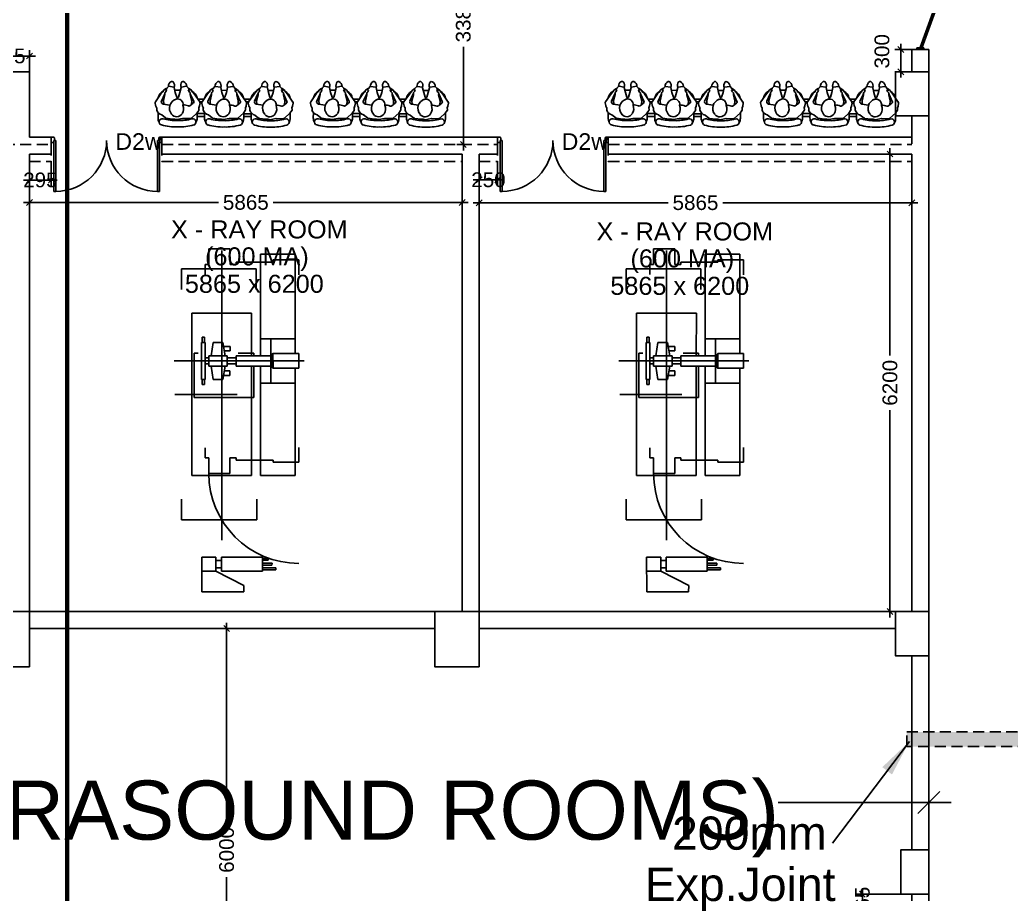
# Model space of a CAD drawing. Extents: x 6345096 to 6738923, y -6490958 to -6305885.
# Drawn here: x 6560640 to 6574075, y -6417014 to -6405167 of the extents above; entities that cross this region are included whole.
import ezdxf
from ezdxf.enums import TextEntityAlignment as Align

# ---------------------------------------------------------------- set-up
doc = ezdxf.new("R2010")
doc.units = 0
doc.header["$LTSCALE"] = 600
doc.header["$MEASUREMENT"] = 0
doc.header["$PDMODE"] = 35
doc.linetypes.add('DASHED', pattern=[0.75, 0.5, -0.25])
doc.linetypes.add('HIDDEN', pattern=[0.375, 0.25, -0.125])
doc.layers.get('0').update_dxf_attribs({"linetype": 'CONTINUOUS'})
doc.layers.get('Defpoints').update_dxf_attribs({"linetype": 'CONTINUOUS'})
for name, color, linetype in [('DIM-TEXT', 8, 'CONTINUOUS'), ('DOOR', 32, 'CONTINUOUS'), ('Exp.Joint', 104, 'CONTINUOUS'), ('furniture', 33, 'CONTINUOUS'), ('HS', 251, 'CONTINUOUS'), ('joinery', 7, 'CONTINUOUS'), ('LA-column', 3, 'CONTINUOUS'), ('REVISIONS', 6, 'CONTINUOUS'), ('Room Dim', 1, 'CONTINUOUS'), ('Sections', 10, 'CONTINUOUS'), ('TEXT', 6, 'CONTINUOUS'), ('Walls', 7, 'CONTINUOUS'), ('WIN', 151, 'CONTINUOUS'), ('Working Dim', 5, 'CONTINUOUS')]:
    doc.layers.add(name, color=color, linetype=linetype)
doc.styles.add('ari', font='arial.ttf')
doc.styles.add('ARIAL', font='arial.ttf')
doc.styles.add('ROMANS', font='romans.shx')
doc.styles.add('RT', font='romant.shx')
doc.dimstyles.new('int. dim', dxfattribs={"dimtxt": 200, "dimasz": 80, "dimexe": 80, "dimexo": 0, "dimgap": 70, "dimtad": 0, "dimdec": 0, "dimzin": 12, "dimdsep": 46, "dimtxsty": 'ari', "dimblk": 'OBLIQUE', "dimcen": 2, "dimdle": 80, "dimclrd": 256, "dimclre": 256, "dimclrt": 6, "dimadec": 0, "dimazin": 0, "dimtfac": 1, "dimtdec": 0, "dimtix": 1, "dimtmove": 2, "dimatfit": 3, "dimfxl": 1, "dimtolj": 1, "dimtzin": 0, "dimlwd": -1, "dimlwe": -1, "dimarcsym": 0})
doc.dimstyles.new('LA-Footing-dim', dxfattribs={"dimtxt": 300, "dimasz": 5, "dimexe": 25, "dimexo": 25, "dimgap": 5, "dimtad": 1, "dimdec": 0, "dimzin": 0, "dimdsep": 46, "dimtxsty": 'ROMANS', "dimblk": 'DOT', "dimcen": 0.09, "dimdle": 50, "dimclrd": 5, "dimclre": 5, "dimclrt": 6, "dimadec": 0, "dimazin": 0, "dimtfac": 1, "dimtdec": 0, "dimtix": 1, "dimtofl": 0, "dimtmove": 0, "dimatfit": 3, "dimfxl": 1, "dimtolj": 1, "dimtzin": 0, "dimarcsym": 0})
doc.dimstyles.new('TEXT', dxfattribs={"dimscale": 0, "dimtxt": 600, "dimasz": 300, "dimexe": 300, "dimexo": 30, "dimgap": 50, "dimtad": 0, "dimdec": 0, "dimzin": 0, "dimdsep": 46, "dimtxsty": 'RT', "dimblk": 'OBLIQUE', "dimcen": 0.09, "dimdle": 300, "dimclrd": 256, "dimclre": 256, "dimclrt": 170, "dimadec": 0, "dimazin": 0, "dimtfac": 1, "dimtdec": 0, "dimtofl": 0, "dimtmove": 2, "dimatfit": 3, "dimfxl": 1, "dimfrac": 2, "dimtolj": 1, "dimtzin": 0, "dimlwd": -1, "dimlwe": -1, "dimarcsym": 0})

# ---------------------------------------------------------------- blocks, each defined once
blk = doc.blocks.new('_Oblique')
at = {"color": 0, "linetype": 'ByBlock', "lineweight": -2}
blk.add_line((-0.5, -0.5), (0.5, 0.5), dxfattribs=at)
blk = doc.blocks.new('*D258')
at = {"layer": 'Defpoints', "color": 0, "linetype": 'Continuous', "transparency": 16777216}
for p in [(6572959, -6417748), (6531899, -6418434, -2), (6572959, -6418964, 0)]:
    blk.add_point(p, dxfattribs=at)
at = {"layer": 'DIM-TEXT', "transparency": 16777216}
for p, q in [((6531899, -6418434), (6531899, -6417448)), ((6572959, -6418964), (6572959, -6417448)), ((6531599, -6417748), (6548138, -6417748)), ((6573259, -6417748), (6556721, -6417748))]:
    blk.add_line(p, q, dxfattribs=at)
at = {"layer": 'DIM-TEXT', "linetype": 'Continuous', "transparency": 16777216, "xscale": 300, "yscale": 300, "zscale": 300, "rotation": 180}
blk.add_blockref('_Oblique', (6531899, -6417748), dxfattribs=at)
at = {"layer": 'DIM-TEXT', "linetype": 'Continuous', "transparency": 16777216, "xscale": 300, "yscale": 300, "zscale": 300}
blk.add_blockref('_Oblique', (6572959, -6417748), dxfattribs=at)
at = {"layer": 'DIM-TEXT', "color": 170, "linetype": 'Continuous', "transparency": 16777216, "insert": (6552429, -6417748), "char_height": 750, "attachment_point": 5, "style": 'ari'}
blk.add_mtext('\\A1;{\\H1.067x;OPD - T.B. / C.D.}', dxfattribs=at)
blk = doc.blocks.new('*D262')
at = {"layer": 'Defpoints', "color": 0, "linetype": 'Continuous', "transparency": 16777216}
for p in [(6572960, -6413896, 6), (6532049, -6414395, -1), (6572960, -6415772)]:
    blk.add_point(p, dxfattribs=at)
at = {"layer": 'DIM-TEXT', "transparency": 16777216}
for p, q in [((6572960, -6413896), (6572960, -6416072)), ((6532049, -6414395), (6532049, -6416072)), ((6531749, -6415772), (6537340, -6415772)), ((6573260, -6415772), (6570917, -6415772))]:
    blk.add_line(p, q, dxfattribs=at)
at = {"layer": 'DIM-TEXT', "linetype": 'Continuous', "transparency": 16777216, "xscale": 300, "yscale": 300, "zscale": 300, "rotation": 180}
blk.add_blockref('_Oblique', (6532049, -6415772), dxfattribs=at)
at = {"layer": 'DIM-TEXT', "linetype": 'Continuous', "transparency": 16777216, "xscale": 300, "yscale": 300, "zscale": 300}
blk.add_blockref('_Oblique', (6572960, -6415772), dxfattribs=at)
at = {"layer": 'DIM-TEXT', "color": 170, "linetype": 'Continuous', "transparency": 16777216, "insert": (6554129, -6415995), "char_height": 750, "attachment_point": 5, "style": 'ari'}
blk.add_mtext('\\A1;{\\H1.067x;RADIOLOGY (X-RAY,FLUOROSCOPY & ULTRASOUND ROOMS)}', dxfattribs=at)
blk = doc.blocks.new('Z$W@#1275')
at = {"layer": 'DOOR'}
for p, q in [((73, 1500), (0, 1500)), ((0, 1500), (0, 1467)), ((73, 1467), (73, 1500)), ((0, 1467), (2, 1467)), ((11, 1456), (11, 1458)), ((11, 1456), (47, 1456)), ((47, 1467), (736, 1467)), ((47, 1467), (47, 1439)), ((47, 1456), (47, 1467)), ((47, 1467), (73, 1467)), ((47, 1439), (736, 1439)), ((736, 1467), (736, 1439)), ((0, 33), (2, 33)), ((0, 0), (0, 33)), ((73, 0), (0, 0)), ((11, 44), (11, 42)), ((11, 44), (47, 44)), ((47, 61), (736, 61)), ((47, 33), (47, 61)), ((47, 44), (47, 33)), ((47, 33), (736, 33)), ((47, 33), (73, 33)), ((73, 33), (73, 0)), ((736, 33), (736, 61))]:
    blk.add_line(p, q, dxfattribs=at)
for centre, start, end in [((11, 1467), 180, 270), ((11, 33), 90, 180)]:
    blk.add_arc(centre, 9.13, start, end, dxfattribs=at)
at = {"layer": 'DOOR', "color": 145}
for centre, start, end in [((47, 1439), 270, 0), ((47, 61), 0, 90)]:
    blk.add_arc(centre, 689, start, end, dxfattribs=at)
blk = doc.blocks.new('A$C6F2C55AD')
at = {"layer": 'furniture', "color": 8}
for p, q in [((-379, 896), (-303, 896)), ((-309, 892), (-377, 818)), ((-274, 917), (-309, 892)), ((-236, 919), (-260, 921)), ((-212, 928), (-236, 919)), ((-172, 935), (-212, 928)), ((-209, 798), (-173, 844)), ((-50, 857), (-157, 931)), ((-148, 850), (-56, 808)), ((-56, 808), (-40, 802)), ((-25, 837), (-50, 857)), ((-19, 827), (-25, 837)), ((-7, 824), (-15, 825)), ((24, 785), (0, 820)), ((-381, 699), (-397, 621)), ((-383, 803), (-381, 703)), ((-8, 781), (4, 776)), ((-1, 787), (-5, 793)), ((5, 781), (-1, 787)), ((0, 792), (11, 789)), ((11, 789), (19, 779)), ((-397, 621), (-391, 593)), ((-391, 588), (-392, 559)), ((-392, 559), (-379, 478)), ((0, 593), (0, 669)), ((-375, 468), (-334, 417)), ((-200, 528), (-187, 436)), ((-187, 436), (-173, 418)), ((-157, 331), (-50, 405)), ((-148, 412), (-56, 454)), ((-56, 454), (-40, 459)), ((-50, 405), (-25, 425)), ((-40, 459), (-29, 462)), ((-25, 425), (-19, 435)), ((-15, 437), (-7, 438)), ((2, 482), (-10, 477)), ((-3, 469), (3, 477)), ((11, 473), (-3, 469)), ((0, 442), (24, 477)), ((4, 481), (2, 482)), ((3, 477), (4, 481)), ((19, 483), (11, 473)), ((-374, 366), (-301, 366)), ((-355, 366), (-355, 265)), ((-316, 366), (-316, 265)), ((-274, 286), (-309, 261)), ((-269, 348), (-244, 349)), ((-236, 288), (-260, 290)), ((-212, 297), (-236, 288)), ((-232, 346), (-216, 336)), ((-172, 304), (-212, 297)), ((-208, 333), (-172, 327)), ((-157, 331), (-157, 300)), ((-50, 226), (-157, 300)), ((-119, 356), (-119, 275)), ((-383, 172), (-381, 72)), ((-379, 265), (-303, 265)), ((-309, 261), (-377, 187)), ((-374, 265), (-303, 265)), ((-209, 167), (-173, 213)), ((-148, 219), (-56, 177)), ((-56, 177), (-40, 171)), ((-25, 206), (-50, 226)), ((-19, 196), (-25, 206)), ((-7, 193), (-15, 194)), ((-8, 151), (4, 145)), ((-1, 156), (-5, 162)), ((5, 150), (-1, 156)), ((24, 154), (0, 189)), ((0, 162), (11, 158)), ((11, 158), (19, 148)), ((-381, 68), (-397, -10)), ((0, -38), (0, 38)), ((-397, -10), (-391, -38)), ((-391, -43), (-392, -72)), ((-392, -72), (-379, -153)), ((-200, -103), (-187, -195)), ((-379, -265), (-301, -265)), ((-375, -163), (-334, -214)), ((-355, -265), (-355, -366)), ((-316, -265), (-316, -366)), ((-187, -195), (-173, -213)), ((-157, -300), (-50, -226)), ((-148, -219), (-56, -177)), ((-56, -177), (-40, -171)), ((-50, -226), (-25, -206)), ((-40, -171), (-29, -169)), ((-25, -206), (-19, -196)), ((-15, -194), (-7, -193)), ((2, -149), (-10, -154)), ((-3, -162), (3, -154)), ((11, -158), (-3, -162)), ((0, -189), (24, -154)), ((4, -150), (2, -149)), ((3, -154), (4, -150)), ((19, -148), (11, -158)), ((-379, -366), (-303, -366)), ((-309, -370), (-377, -444)), ((-374, -366), (-303, -366)), ((-274, -345), (-309, -370)), ((-269, -283), (-244, -282)), ((-236, -343), (-260, -341)), ((-212, -334), (-236, -343)), ((-232, -285), (-216, -295)), ((-172, -327), (-212, -334)), ((-208, -298), (-172, -304)), ((-157, -300), (-157, -331)), ((-50, -405), (-157, -331)), ((-119, -275), (-119, -356)), ((-383, -459), (-381, -559)), ((-209, -464), (-173, -418)), ((-148, -412), (-56, -454)), ((-56, -454), (-40, -459)), ((-25, -425), (-50, -405)), ((-19, -435), (-25, -425)), ((-7, -438), (-15, -437)), ((-8, -480), (4, -486)), ((-1, -475), (-5, -469)), ((5, -481), (-1, -475)), ((24, -477), (0, -442)), ((0, -469), (11, -473)), ((11, -473), (19, -483)), ((-381, -563), (-397, -641)), ((-397, -641), (-391, -668)), ((0, -669), (0, -593)), ((-391, -674), (-392, -703)), ((-392, -703), (-379, -784)), ((-375, -793), (-334, -844)), ((-200, -734), (-187, -826)), ((-56, -808), (-40, -802)), ((-40, -802), (-29, -800)), ((2, -780), (-10, -785)), ((-3, -793), (3, -785)), ((11, -789), (-3, -793)), ((0, -820), (24, -785)), ((4, -781), (2, -780)), ((3, -785), (4, -781)), ((19, -779), (11, -789)), ((-379, -896), (-301, -896)), ((-269, -914), (-244, -913)), ((-232, -916), (-216, -926)), ((-208, -929), (-172, -935)), ((-187, -826), (-173, -844)), ((-157, -931), (-50, -857)), ((-148, -850), (-56, -808)), ((-50, -857), (-25, -837)), ((-25, -837), (-19, -827)), ((-15, -825), (-7, -824))]:
    blk.add_line(p, q, dxfattribs=at)
for points in [[(-193, 818), (-141, 822), (-59, 802), (-42, 803)], [(-42, 459), (-59, 460), (-141, 440), (-187, 443)], [(-193, 188), (-141, 191), (-59, 171), (-42, 172)], [(-42, -172), (-59, -171), (-141, -191), (-187, -188)], [(-193, -443), (-141, -440), (-59, -460), (-42, -459)], [(-42, -803), (-59, -802), (-141, -822), (-187, -819)]]:
    blk.add_lwpolyline(points, dxfattribs=at)
for points in [[(24, 781), (52, 756, -0.259848), (54, 749), (43, 683, -0.302547), (37, 677), (-30, 662), (-92, 642), (-107, 628), (-92, 620), (-30, 600), (37, 585, -0.302547), (43, 578), (54, 513, -0.259848), (52, 506), (24, 481)], [(24, 150), (52, 125, -0.259848), (54, 118), (43, 52, -0.302547), (37, 46), (-30, 31), (-92, 11), (-107, -3), (-92, -11), (-30, -31), (37, -46, -0.302547), (43, -52), (54, -118, -0.259848), (52, -125), (24, -150)], [(24, -481), (52, -506, -0.259848), (54, -513), (43, -578, -0.302547), (37, -585), (-30, -600), (-92, -620), (-107, -633), (-92, -642), (-30, -662), (37, -677, -0.302547), (43, -683), (54, -749, -0.259848), (52, -756), (24, -781)]]:
    blk.add_lwpolyline(points, format="xyb", dxfattribs=at)
for points in [[(115, 689, 0.28165), (118, 712, 0.281432), (52, 756, -0.259848), (54, 749), (43, 683, -0.302547), (37, 677, 0.254294)], [(115, 58, 0.28165), (118, 81, 0.281432), (52, 125, -0.259848), (54, 118), (43, 52, -0.302547), (37, 46, 0.254294)], [(115, -573, 0.28165), (118, -550, 0.281432), (52, -506, -0.259848), (54, -513), (43, -578, -0.302547), (37, -585, 0.254294)]]:
    blk.add_lwpolyline(points, format="xyb", close=True, dxfattribs=at)
for centre, radius, start, end in [((236, 652), 733, 164.361, 181.6247), ((-429, 838), 43.2, 344.361, 164.361), ((-374, 771), 125, 90, 118.9699), ((236, 652), 647, 164.361, 181.8419), ((-362, 803), 20.7, 137.3161, 180.8191), ((-262, 900), 20.7, 84.2936, 126.1379), ((-157, 832), 20.7, 65.5125, 142.3991), ((-168, 914), 20.7, 55.2478, 99.1519), ((-125, 771), 125, 25.4407, 79.8153), ((-15, 829), 4.56, 211.6328, 266.4385), ((-8, 814), 9.9, 34.2468, 86.4385), ((-402, 703), 20.7, 348.8982, 0.8191), ((-269, 619), 89.1, 123.3122, 231.3111), ((-250, 591), 122, 67.1497, 123.3122), ((-193, 785), 20.7, 142.3991, 201.4261), ((-409, 700), 211, 1.1807, 21.4261), ((-192, 631), 73.9, 343.9718, 98.0509), ((-37, 793), 10.2, 45.435, 108.1784), ((-5, 806), 24.7, 193.9888, 263.5389), ((-3, 788), 5.09, 52.4637, 108.4149), ((0, 781), 6.05, 308.4181, 329.2946), ((3, 779), 2.67, 329.2946, 45.0334), ((21, 780), 2.15, 218.553, 288.5809), ((20, 783), 4.98, 288.5809, 18.6143), ((236, 610), 733, 178.3753, 195.639), ((236, 610), 647, 178.1581, 195.639), ((-411, 589), 20.7, 357.1355, 11.8973), ((-242, 652), 131, 231.3111, 285.5429), ((-240, 645), 124, 285.5429, 343.9718), ((62, 513), 75.9, 47.3296, 108.8978), ((49, 588), 82.7, 271.2733, 329.4641), ((98, 552), 22.8, 344.3632, 47.2828), ((-429, 424), 43.2, 195.639, 15.639), ((-358, 481), 20.7, 189.3001, 218.6806), ((-238, 442), 99.4, 194.4561, 251.4627), ((-157, 430), 20.7, 217.6009, 294.4875), ((-125, 491), 125, 280.1847, 334.5593), ((-7, 453), 24.1, 96.9092, 158.3871), ((-15, 432), 4.56, 93.5615, 148.3672), ((-8, 447), 9.9, 273.5615, 325.7532), ((21, 481), 2.15, 71.4191, 141.447), ((20, 479), 4.98, 341.3857, 71.4191), ((-374, 491), 125, 241.0301, 270), ((-262, 270), 20.7, 84.2936, 126.1379), ((-243, 329), 20.7, 58.0246, 92.8591), ((-205, 354), 20.7, 238.0246, 260.8481), ((-168, 348), 20.7, 260.8481, 304.7522), ((-168, 283), 20.7, 55.2478, 99.1519), ((236, 21), 733, 164.361, 181.6247), ((-429, 207), 43.2, 344.361, 164.361), ((-374, 140), 125, 90, 118.9699), ((236, 21), 647, 164.361, 181.8419), ((-362, 173), 20.7, 137.3161, 180.8191), ((-193, 154), 20.7, 142.3991, 201.4261), ((-409, 69), 211, 1.1807, 21.4261), ((-157, 201), 20.7, 65.5125, 142.3991), ((-125, 140), 125, 25.4407, 79.8153), ((-37, 162), 10.2, 45.435, 108.1784), ((-5, 175), 24.7, 193.9888, 263.5389), ((-15, 198), 4.56, 211.6328, 266.4385), ((-8, 184), 9.9, 34.2468, 86.4385), ((-3, 157), 5.09, 52.4637, 108.4149), ((0, 150), 6.05, 308.4181, 329.2946), ((3, 148), 2.67, 329.2946, 45.0334), ((21, 149), 2.15, 218.553, 288.5809), ((20, 152), 4.98, 288.5809, 18.6143), ((236, -21), 733, 178.3753, 195.639), ((236, -21), 647, 178.1581, 195.639), ((-402, 72), 20.7, 348.8982, 0.8191), ((-269, -12), 89.1, 123.3122, 231.3111), ((-250, -40), 122, 67.1497, 123.3122), ((-192, 0), 73.9, 343.9718, 98.0509), ((-411, -42), 20.7, 357.1355, 11.8973), ((-242, 21), 131, 231.3111, 285.5429), ((-240, 14), 124, 285.5429, 343.9718), ((62, -118), 75.9, 47.3296, 108.8978), ((49, -43), 82.7, 271.2733, 329.4641), ((98, -79), 22.8, 344.3632, 47.2828), ((-429, -207), 43.2, 195.639, 15.639), ((-374, -140), 125, 241.0301, 270), ((-358, -150), 20.7, 189.3001, 218.6806), ((-238, -189), 99.4, 194.4561, 251.4627), ((-157, -201), 20.7, 217.6009, 294.4875), ((-125, -140), 125, 280.1847, 334.5593), ((-7, -178), 24.1, 96.9092, 158.3871), ((-15, -198), 4.56, 93.5615, 148.3672), ((-8, -184), 9.9, 273.5615, 325.7532), ((21, -149), 2.15, 71.4191, 141.447), ((20, -152), 4.98, 341.3857, 71.4191), ((-429, -424), 43.2, 344.361, 164.361), ((-374, -491), 125, 90, 118.9699), ((-262, -361), 20.7, 84.2936, 126.1379), ((-243, -302), 20.7, 58.0246, 92.8591), ((-205, -277), 20.7, 238.0246, 260.8481), ((-168, -283), 20.7, 260.8481, 304.7522), ((-168, -348), 20.7, 55.2478, 99.1519), ((-125, -491), 125, 25.4407, 79.8153), ((236, -610), 733, 164.361, 181.6247), ((236, -610), 647, 164.361, 181.8419), ((-362, -458), 20.7, 137.3161, 180.8191), ((-193, -477), 20.7, 142.3991, 201.4261), ((-409, -562), 211, 1.1807, 21.4261), ((-157, -430), 20.7, 65.5125, 142.3991), ((-37, -469), 10.2, 45.435, 108.1784), ((-5, -456), 24.7, 193.9888, 263.5389), ((-15, -432), 4.56, 211.6328, 266.4385), ((-8, -447), 9.9, 34.2468, 86.4385), ((-3, -473), 5.09, 52.4637, 108.4149), ((0, -481), 6.05, 308.4181, 329.2946), ((3, -483), 2.67, 329.2946, 45.0334), ((21, -481), 2.15, 218.553, 288.5809), ((20, -479), 4.98, 288.5809, 18.6143), ((236, -652), 733, 178.3753, 195.639), ((236, -652), 647, 178.1581, 195.639), ((-411, -673), 20.7, 357.1355, 11.8973), ((-402, -559), 20.7, 348.8982, 0.8191), ((-269, -643), 89.1, 123.3122, 231.3111), ((-250, -671), 122, 67.1497, 123.3122), ((-240, -617), 124, 285.5429, 343.9718), ((-192, -631), 73.9, 343.9718, 98.0509), ((-358, -781), 20.7, 189.3001, 218.6806), ((-242, -610), 131, 231.3111, 285.5429), ((-7, -809), 24.1, 96.9092, 158.3871), ((21, -780), 2.15, 71.4191, 141.447), ((20, -783), 4.98, 341.3857, 71.4191), ((62, -749), 75.9, 47.3296, 108.8978), ((49, -674), 82.7, 271.2733, 329.4641), ((98, -710), 22.8, 344.3632, 47.2828), ((-429, -838), 43.2, 195.639, 15.639), ((-374, -771), 125, 241.0301, 270), ((-238, -820), 99.4, 194.4561, 251.4627), ((-243, -933), 20.7, 58.0246, 92.8591), ((-205, -908), 20.7, 238.0246, 260.8481), ((-157, -832), 20.7, 217.6009, 294.4875), ((-168, -914), 20.7, 260.8481, 304.7522), ((-125, -771), 125, 280.1847, 334.5593), ((-15, -829), 4.56, 93.5615, 148.3672), ((-8, -814), 9.9, 273.5615, 325.7532)]:
    blk.add_arc(centre, radius, start, end, dxfattribs=at)
blk = doc.blocks.new('A$C57374E9F')
at = {"layer": 'furniture', "linetype": 'Continuous'}
h = blk.add_hatch(dxfattribs=at)
h.set_pattern_fill('AR-SAND', color=6, scale=0.1, angle=45, style=0, double=1)
h.set_pattern_definition([(82.5, (-218763.434, -280618.446), (-14.07013184, 13.1792712), [0, -15.2, 0, -17, 0, -16.25]), (52.5, (-218763.434, -280618.446), (-7.4413751, 32.4697973), [0, -8.2, 0, -13.7, 0, -5.25]), (12.5, (-218772.132, -280627.143), (21.9802927, 22.0603238), [0, -5, 0, -18, 0, -23.5]), (2.5, (-218772.132, -280627.143), (15.0504216, 27.4626285), [0, -2.5, 0, -11.8, 0, -13.5])])
h.paths.add_polyline_path([(1662, 2622), (1705, 2622), (1804, 2721), (1804, 2763)])
at = {"layer": 'furniture', "color": 233}
for p, q in [((2544, 3928), (1592, 2975)), ((2876, 3595), (2544, 3928)), ((2876, 3595), (1903, 2622)), ((1733, 3117), (2065, 2784)), ((1556, 3011), (1415, 2869)), ((1556, 3011), (1804, 2763)), ((1450, 2834), (423, 1806)), ((1415, 2869), (1662, 2622)), ((1966, 2883), (1542, 2459)), ((2395, 2945), (1988, 2537)), ((2395, 2945), (2968, 2372)), ((1309, 2692), (1641, 2360)), ((1804, 2763), (1662, 2622)), ((1804, 2721), (1804, 2763)), ((1804, 2721), (2136, 2388)), ((1705, 2622), (1662, 2622)), ((1705, 2622), (2037, 2289)), ((1992, 2584), (1966, 2558)), ((1992, 2584), (2013, 2563)), ((1804, 2523), (755, 1474)), ((1889, 2438), (840, 1389)), ((1867, 2459), (1568, 2160)), ((2241, 2377), (2284, 2420)), ((2347, 2357), (2284, 2420)), ((2968, 2372), (1413, 816)), ((2136, 2388), (2037, 2289)), ((2058, 2311), (2143, 2226)), ((2115, 2367), (2200, 2282)), ((2221, 2304), (2122, 2205)), ((2221, 2304), (2398, 2127)), ((2296, 2321), (2241, 2377)), ((2242, 2282), (2391, 2388)), ((2483, 2297), (2376, 2148)), ((2483, 2297), (2391, 2388)), ((1568, 2160), (1589, 2139)), ((2049, 2184), (2006, 2141)), ((2037, 2035), (2143, 2183)), ((2104, 2129), (2049, 2184)), ((2122, 2205), (2299, 2028)), ((2560, 2219), (2207, 1865)), ((2596, 2183), (2242, 1830)), ((2560, 2219), (2596, 2183)), ((2617, 2261), (2567, 2212)), ((2638, 2240), (2589, 2190)), ((2617, 2261), (2638, 2240)), ((2068, 2078), (2006, 2141)), ((2129, 1943), (2037, 2035)), ((2129, 1943), (2277, 2049)), ((2398, 2127), (2299, 2028)), ((2320, 2049), (2355, 2014)), ((2376, 2106), (2412, 2070)), ((755, 1474), (423, 1806)), ((2214, 1858), (2164, 1809)), ((2164, 1809), (2186, 1787)), ((2235, 1837), (2186, 1787)), ((2207, 1865), (2242, 1830)), ((840, 1389), (1413, 816))]:
    blk.add_line(p, q, dxfattribs=at)
at = {"layer": 'furniture', "color": 8}
for p, q in [((2453, 3907), (2312, 3766)), ((2453, 3907), (2700, 3660)), ((2700, 3660), (2679, 3639)), ((2679, 3639), (3033, 3285)), ((2578, 3214), (2776, 3412)), ((2776, 3412), (3491, 2697)), ((508, 485), (3281, 3258)), ((3033, 3285), (3012, 3264)), ((3012, 3264), (3070, 3206)), ((3070, 3206), (3219, 3354)), ((3422, 3151), (3219, 3354)), ((3273, 3002), (3422, 3151)), ((1435, 2991), (2679, 1746)), ((3309, 2967), (3213, 2871)), ((3273, 3002), (3309, 2967)), ((3293, 2499), (3491, 2697)), ((2013, 2563), (2141, 2435)), ((515, 1969), (656, 2110)), ((1589, 2139), (2141, 1587)), ((2352, 1433), (1755, 2029)), ((2525, 2051), (2565, 2011)), ((515, 1969), (762, 1722)), ((2565, 2011), (2141, 1587)), ((762, 1722), (783, 1743)), ((783, 1743), (1137, 1389)), ((1217, 1352), (1068, 1203)), ((1137, 1389), (1158, 1410)), ((1158, 1410), (1217, 1352)), ((366, 1014), (564, 1212)), ((1271, 1000), (1068, 1203)), ((1420, 1149), (1271, 1000)), ((1420, 1149), (1455, 1113)), ((1455, 1113), (1551, 1209)), ((366, 1014), (1087, 293)), ((1087, 293), (1285, 491))]:
    blk.add_line(p, q, dxfattribs=at)
at = {"layer": 'furniture'}
for p, q in [((-294, 717), (-277, 735)), ((-167, 590), (-294, 717)), ((-149, 607), (-277, 735)), ((-213, 727), (-196, 745)), ((-121, 635), (-213, 727)), ((-104, 653), (-196, 745)), ((-180, 576), (-46, 711)), ((-132, 737), (-115, 755)), ((-76, 681), (-132, 737)), ((-58, 698), (-115, 755)), ((346, 319), (-46, 711)), ((46, 350), (-180, 576)), ((212, 184), (46, 350)), ((212, 184), (346, 319)), ((367, 233), (314, 287)), ((-140, 263), (-201, 201)), ((-201, 201), (201, -201)), ((265, 131), (-140, 263)), ((297, 163), (244, 217)), ((265, 131), (399, 265)), ((534, 131), (399, 265)), ((201, -201), (534, 131)), ((399, -4), (265, 131))]:
    blk.add_line(p, q, dxfattribs=at)
at = {"layer": 'furniture', "color": 8}
blk.add_arc((408, 1863), 1220, 225, 315, dxfattribs=at)
blk = doc.blocks.new('*D694')
at = {"layer": 'Defpoints', "color": 0, "transparency": 16777216}
for p in [(6572580, -6405570), (6572729, -6405570, 5), (6572729, -6405870, 5)]:
    blk.add_point(p, dxfattribs=at)
at = {"layer": 'Working Dim', "transparency": 16777216}
for p, q in [((6572729, -6405570), (6572500, -6405570)), ((6572580, -6405950), (6572580, -6405490)), ((6572729, -6405870), (6572500, -6405870))]:
    blk.add_line(p, q, dxfattribs=at)
at = {"layer": 'Working Dim', "transparency": 16777216, "xscale": 80, "yscale": 80, "zscale": 80}
for p, rotation in [((6572580, -6405570), 90), ((6572580, -6405870), 270)]:
    blk.add_blockref('_Oblique', p, dxfattribs=dict(at, rotation=rotation))
at = {"layer": 'Working Dim', "color": 6, "transparency": 16777216, "insert": (6572325, -6405593), "char_height": 200, "attachment_point": 5, "rotation": 90, "style": 'ari'}
blk.add_mtext('\\A1;300', dxfattribs=at)
blk = doc.blocks.new('*D695')
at = {"layer": 'Defpoints', "color": 0, "transparency": 16777216}
for p in [(6566565, -6403470, 2), (6566565, -6406855, 5), (6566651, -6406855)]:
    blk.add_point(p, dxfattribs=at)
at = {"layer": 'Working Dim', "transparency": 16777216}
for p, q in [((6566651, -6403390), (6566651, -6404793)), ((6566565, -6403470), (6566731, -6403470)), ((6566651, -6406935), (6566651, -6405531)), ((6566565, -6406855), (6566731, -6406855))]:
    blk.add_line(p, q, dxfattribs=at)
at = {"layer": 'Working Dim', "transparency": 16777216, "xscale": 80, "yscale": 80, "zscale": 80}
for p, rotation in [((6566651, -6403470), 90), ((6566651, -6406855), 270)]:
    blk.add_blockref('_Oblique', p, dxfattribs=dict(at, rotation=rotation))
at = {"layer": 'Working Dim', "color": 6, "transparency": 16777216, "insert": (6566651, -6405162), "char_height": 200, "attachment_point": 5, "rotation": 90, "style": 'ari'}
blk.add_mtext('\\A1;3385', dxfattribs=at)
blk = doc.blocks.new('*D697')
at = {"layer": 'Defpoints', "color": 0, "transparency": 16777216}
for p in [(6572729, -6407645), (6566865, -6407864, 5), (6572729, -6407864, 5)]:
    blk.add_point(p, dxfattribs=at)
at = {"layer": 'Working Dim', "transparency": 16777216}
for p, q in [((6566865, -6407864), (6566865, -6407565)), ((6572729, -6407864), (6572729, -6407565)), ((6566785, -6407645), (6569428, -6407645)), ((6572809, -6407645), (6570167, -6407645))]:
    blk.add_line(p, q, dxfattribs=at)
at = {"layer": 'Working Dim', "transparency": 16777216, "xscale": 80, "yscale": 80, "zscale": 80, "rotation": 180}
blk.add_blockref('_Oblique', (6566865, -6407645), dxfattribs=at)
at = {"layer": 'Working Dim', "transparency": 16777216, "xscale": 80, "yscale": 80, "zscale": 80}
blk.add_blockref('_Oblique', (6572729, -6407645), dxfattribs=at)
at = {"layer": 'Working Dim', "color": 6, "transparency": 16777216, "insert": (6569797, -6407645), "char_height": 200, "attachment_point": 5, "style": 'ari'}
blk.add_mtext('\\A1;5865', dxfattribs=at)
blk = doc.blocks.new('*D698')
at = {"layer": 'Defpoints', "color": 0, "transparency": 16777216}
for p in [(6566865, -6407085, 5), (6567116, -6407085, 5), (6567116, -6407335)]:
    blk.add_point(p, dxfattribs=at)
at = {"layer": 'Working Dim', "transparency": 16777216}
for p, q in [((6566865, -6407085), (6566865, -6407415)), ((6567116, -6407085), (6567116, -6407415)), ((6566865, -6407335), (6566785, -6407335)), ((6566865, -6407335), (6567116, -6407335)), ((6567116, -6407335), (6567196, -6407335))]:
    blk.add_line(p, q, dxfattribs=at)
at = {"layer": 'Working Dim', "transparency": 16777216, "xscale": 80, "yscale": 80, "zscale": 80}
blk.add_blockref('_Oblique', (6566865, -6407335), dxfattribs=at)
at = {"layer": 'Working Dim', "transparency": 16777216, "xscale": 80, "yscale": 80, "zscale": 80, "rotation": 180}
blk.add_blockref('_Oblique', (6567116, -6407335), dxfattribs=at)
at = {"layer": 'Working Dim', "color": 6, "transparency": 16777216, "insert": (6566991, -6407335), "char_height": 200, "attachment_point": 5, "style": 'ari'}
blk.add_mtext('\\A1;250', dxfattribs=at)
blk = doc.blocks.new('*D699')
at = {"layer": 'Defpoints', "color": 0, "transparency": 16777216}
for p in [(6566635, -6407641), (6566635, -6407867, 5), (6560771, -6407927, 2)]:
    blk.add_point(p, dxfattribs=at)
at = {"layer": 'Working Dim', "transparency": 16777216}
for p, q in [((6560771, -6407927), (6560771, -6407561)), ((6566635, -6407867), (6566635, -6407561)), ((6560691, -6407641), (6563334, -6407641)), ((6566715, -6407641), (6564073, -6407641))]:
    blk.add_line(p, q, dxfattribs=at)
at = {"layer": 'Working Dim', "transparency": 16777216, "xscale": 80, "yscale": 80, "zscale": 80, "rotation": 180}
blk.add_blockref('_Oblique', (6560771, -6407641), dxfattribs=at)
at = {"layer": 'Working Dim', "transparency": 16777216, "xscale": 80, "yscale": 80, "zscale": 80}
blk.add_blockref('_Oblique', (6566635, -6407641), dxfattribs=at)
at = {"layer": 'Working Dim', "color": 6, "transparency": 16777216, "insert": (6563703, -6407641), "char_height": 200, "attachment_point": 5, "style": 'ari'}
blk.add_mtext('\\A1;5865', dxfattribs=at)
blk = doc.blocks.new('*D700')
at = {"layer": 'Defpoints', "color": 0, "transparency": 16777216}
for p in [(6560771, -6407085, 2), (6561067, -6407085, 5), (6560771, -6407337)]:
    blk.add_point(p, dxfattribs=at)
at = {"layer": 'Working Dim', "transparency": 16777216}
for p, q in [((6560771, -6407085), (6560771, -6407417)), ((6561067, -6407085), (6561067, -6407417)), ((6560771, -6407337), (6560691, -6407337)), ((6561067, -6407337), (6560771, -6407337)), ((6561067, -6407337), (6561147, -6407337))]:
    blk.add_line(p, q, dxfattribs=at)
at = {"layer": 'Working Dim', "transparency": 16777216, "xscale": 80, "yscale": 80, "zscale": 80}
blk.add_blockref('_Oblique', (6560771, -6407337), dxfattribs=at)
at = {"layer": 'Working Dim', "transparency": 16777216, "xscale": 80, "yscale": 80, "zscale": 80, "rotation": 180}
blk.add_blockref('_Oblique', (6561067, -6407337), dxfattribs=at)
at = {"layer": 'Working Dim', "color": 6, "transparency": 16777216, "insert": (6560919, -6407337), "char_height": 200, "attachment_point": 5, "style": 'ari'}
blk.add_mtext('\\A1;295', dxfattribs=at)
blk = doc.blocks.new('*D758')
at = {"layer": 'Defpoints', "color": 0, "transparency": 16777216}
for p in [(6572730, -6417014, 5), (6572059, -6417279), (6572730, -6417279, 5)]:
    blk.add_point(p, dxfattribs=at)
at = {"layer": 'Working Dim', "transparency": 16777216}
for p, q in [((6572730, -6417014), (6571979, -6417014)), ((6572059, -6417014), (6572059, -6416934)), ((6572059, -6417014), (6572059, -6417279)), ((6572730, -6417279), (6571979, -6417279)), ((6572059, -6417279), (6572059, -6417359))]:
    blk.add_line(p, q, dxfattribs=at)
at = {"layer": 'Working Dim', "transparency": 16777216, "xscale": 80, "yscale": 80, "zscale": 80}
for p, rotation in [((6572059, -6417014), 270), ((6572059, -6417279), 90)]:
    blk.add_blockref('_Oblique', p, dxfattribs=dict(at, rotation=rotation))
at = {"layer": 'Working Dim', "color": 6, "transparency": 16777216, "insert": (6572059, -6417146), "char_height": 200, "attachment_point": 5, "rotation": 90, "style": 'ari'}
blk.add_mtext('\\A1;265', dxfattribs=at)
blk = doc.blocks.new('*D1107')
at = {"layer": 'Defpoints', "color": 0, "transparency": 16777216}
for p in [(6563443, -6413415, 5), (6563443, -6413415), (6563443, -6419414, 5)]:
    blk.add_point(p, dxfattribs=at)
at = {"layer": 'Working Dim', "transparency": 16777216}
for p, q in [((6563443, -6413335), (6563443, -6416045)), ((6563443, -6413415), (6563363, -6413415)), ((6563443, -6419494), (6563443, -6416783)), ((6563443, -6419414), (6563363, -6419414))]:
    blk.add_line(p, q, dxfattribs=at)
at = {"layer": 'Working Dim', "transparency": 16777216, "xscale": 80, "yscale": 80, "zscale": 80}
for p, rotation in [((6563443, -6413415), 90), ((6563443, -6419414), 270)]:
    blk.add_blockref('_Oblique', p, dxfattribs=dict(at, rotation=rotation))
at = {"layer": 'Working Dim', "color": 6, "transparency": 16777216, "insert": (6563443, -6416414), "char_height": 200, "attachment_point": 5, "rotation": 90, "style": 'ari'}
blk.add_mtext('\\A1;6000', dxfattribs=at)
blk = doc.blocks.new('_Dot')
at = {"layer": 'WIN', "color": 0, "linetype": 'ByBlock', "lineweight": -2}
blk.add_line((-0.5, 0), (-1, 0), dxfattribs=at)
at = {"layer": 'WIN', "color": 0, "linetype": 'ByBlock', "const_width": 0.5}
blk.add_lwpolyline([(-0.25, 0, 1), (0.25, 0, 1)], format="xyb", close=True, dxfattribs=at)
blk = doc.blocks.new('Z$W@#5624')
at = {"layer": 'DOOR'}
for p, q in [((19, 470), (840, 769)), ((28, 446), (849, 745)), ((188, 518), (680, 697)), ((676, 709), (685, 685)), ((0, 400), (0, 499)), ((0, 499), (25, 499)), ((19, 470), (28, 446)), ((25, 400), (25, 499)), ((183, 529), (192, 506)), ((1770, 453), (949, 154)), ((1779, 429), (957, 130)), ((1779, 429), (1770, 453)), ((1798, 499), (1773, 499)), ((1773, 400), (1773, 499)), ((1798, 400), (1798, 499)), ((0, 400), (25, 400)), ((1610, 381), (1117, 202)), ((1614, 369), (1606, 393)), ((1798, 400), (1773, 400)), ((1113, 214), (1122, 190))]:
    blk.add_line(p, q, dxfattribs=at)
at = {"layer": 'DOOR', "color": 145}
for centre, start_param, end_param in [((0, 449), 2.617994, 3.665191), ((1798, 449), -0.523599, 0.523599)]:
    blk.add_ellipse(centre, major_axis=(-899, 0), ratio=1, start_param=start_param, end_param=end_param, dxfattribs=at)
blk = doc.blocks.new('*D1799')
at = {"layer": 'Defpoints', "color": 0, "transparency": 16777216}
for p in [(6572729, -6406985, 2), (6572433, -6413185), (6572729, -6413185, 2)]:
    blk.add_point(p, dxfattribs=at)
at = {"layer": 'REVISIONS', "color": 8, "transparency": 16777216}
for p, q in [((6572433, -6406905), (6572433, -6409716)), ((6572729, -6406985), (6572353, -6406985)), ((6572433, -6413265), (6572433, -6410454)), ((6572729, -6413185), (6572353, -6413185))]:
    blk.add_line(p, q, dxfattribs=at)
at = {"layer": 'REVISIONS', "color": 8, "transparency": 16777216, "xscale": 80, "yscale": 80, "zscale": 80}
for p, rotation in [((6572433, -6406985), 90), ((6572433, -6413185), 270)]:
    blk.add_blockref('_Oblique', p, dxfattribs=dict(at, rotation=rotation))
at = {"layer": 'REVISIONS', "color": 6, "transparency": 16777216, "insert": (6572433, -6410085), "char_height": 200, "attachment_point": 5, "rotation": 90, "style": 'ari'}
blk.add_mtext('\\A1;6200', dxfattribs=at)
blk = doc.blocks.new('A$C2CD672AE')
at = {"layer": 'Walls', "color": 8, "linetype": 'HIDDEN'}
for p, q in [((42410.1, 50554.2), (42410.1, 50854.2)), ((42640.1, 50854.2), (42410.1, 50854.2)), ((42640.1, 50554.2), (42640.1, 50854.2)), ((29876.8, 49569.2), (30747.2, 49569.2)), ((30747.2, 49569.2), (30747.2, 49339.1)), ((32247.2, 49569.2), (36796.2, 49569.2)), ((32247.2, 49569.2), (32247.2, 49339.2)), ((36796.2, 49569.2), (36796.2, 49339.1)), ((38296.2, 49569.2), (42410.1, 49569.2)), ((38296.2, 49569.2), (38296.2, 49339.2)), ((30452.1, 49339), (30747.2, 49339.2)), ((32247.2, 49339.2), (36316.1, 49339.2)), ((36546.1, 49339.2), (36796.2, 49339.2)), ((38296.2, 49339.2), (42410.1, 49339.2)), ((35946.1, 43239.2), (30452.1, 43239.2)), ((42190.1, 43239.2), (36546.1, 43239.2)), ((35946.1, 43009.2), (30452.1, 43009.2)), ((42190.1, 43009.2), (36546.1, 43009.2)), ((42410.1, 42639.2), (42410.1, 40010.2)), ((42640.1, 42639.2), (42640.1, 40010.2)), ((42410.1, 39410.2), (42410.1, 37380.2)), ((42640.1, 39410.2), (42640.1, 37380.2))]:
    blk.add_line(p, q, dxfattribs=at)
at = {"layer": 'Walls', "color": 8, "linetype": 'HIDDEN', "extrusion": (0.000145144, 2.25336e-17, 1)}
for p, q in [((42410.1, 49954.2), (42410.1, 49569.2)), ((42640.1, 49954.2), (42640.1, 43239.2)), ((42410.1, 49339.2), (42410.1, 43239.2))]:
    blk.add_line(p, q, dxfattribs=at)
at = {"layer": 'Walls', "color": 8, "linetype": 'HIDDEN', "extrusion": (0.000145144, 2.25514e-17, 1)}
for p, q in [((30452.1, 49339.1), (30452.1, 43239.2)), ((36316.1, 49339.2), (36316.1, 43239.3)), ((36546.1, 49339.2), (36546.1, 43239.2))]:
    blk.add_line(p, q, dxfattribs=at)
at = {"layer": 'Walls', "color": 8, "linetype": 'HIDDEN', "flags": 128}
for points in [[(42410.1, 50554.2), (42410.1, 50854.2)], [(42640.1, 50554.2), (42640.1, 50854.2)]]:
    blk.add_lwpolyline(points, dxfattribs=at)
blk = doc.blocks.new('*D2450')
at = {"layer": 'Defpoints', "color": 0, "transparency": 16777216}
for p in [(6560196, -6405657), (6560196, -6405870, 2), (6560771, -6405870)]:
    blk.add_point(p, dxfattribs=at)
at = {"layer": 'Working Dim', "transparency": 16777216}
for p, q in [((6560196, -6405870), (6560196, -6405577)), ((6560771, -6405870), (6560771, -6405577)), ((6560196, -6405657), (6560116, -6405657)), ((6560771, -6405657), (6560196, -6405657)), ((6560771, -6405657), (6560851, -6405657))]:
    blk.add_line(p, q, dxfattribs=at)
at = {"layer": 'Working Dim', "transparency": 16777216, "xscale": 80, "yscale": 80, "zscale": 80}
blk.add_blockref('_Oblique', (6560196, -6405657), dxfattribs=at)
at = {"layer": 'Working Dim', "transparency": 16777216, "xscale": 80, "yscale": 80, "zscale": 80, "rotation": 180}
blk.add_blockref('_Oblique', (6560771, -6405657), dxfattribs=at)
at = {"layer": 'Working Dim', "color": 6, "transparency": 16777216, "insert": (6560484, -6405657), "char_height": 200, "attachment_point": 5, "style": 'ari'}
blk.add_mtext('\\A1;575', dxfattribs=at)

msp = doc.modelspace()

# ---------------------------------------------------------------- hatches: boundary and pattern name
at = {"layer": 'Exp.Joint', "linetype": 'HIDDEN'}
msp.add_hatch(color=256, dxfattribs=at).paths.add_polyline_path([(6572659.528, -6414814.292), (6576789.529, -6414814.292), (6576789.529, -6415014.292), (6572659.528, -6415014.292)])

# ---------------------------------------------------------------- linework, layer by layer
at = {"layer": 'Exp.Joint', "linetype": 'HIDDEN', "elevation": 0.191}
msp.add_lwpolyline([(6572659.528, -6414814.292), (6576789.529, -6414814.292), (6576789.529, -6415014.292), (6572659.528, -6415014.292)], close=True, dxfattribs=at)
at = {"layer": 'LA-column', "color": 2}
for points, elevation in [([(6572959.528, -6406469.678), (6572959.528, -6405869.678), (6572509.528, -6405869.678), (6572509.528, -6406469.678)], 2.39), ([(6560771.528, -6413934.714), (6560771.528, -6413184.714), (6560171.528, -6413184.714), (6560171.528, -6413934.714)], 2.39), ([(6566865.528, -6413934.714), (6566865.528, -6413184.714), (6566265.528, -6413184.714), (6566265.528, -6413934.714)], 2.39), ([(6572959.617, -6413784.789), (6572959.617, -6413184.789), (6572509.617, -6413184.789), (6572509.617, -6413784.789)], 3.085), ([(6572959.528, -6417013.752), (6572959.528, -6416413.752), (6572579.528, -6416413.752), (6572579.528, -6417013.752)], 5.131)]:
    msp.add_lwpolyline(points, close=True, dxfattribs=dict(at, elevation=elevation))
at = {"layer": 'Sections', "linetype": 'DASHED', "lineweight": 0, "ltscale": 2, "const_width": 60, "flags": 128}
msp.add_lwpolyline([(6561283.238, -6457437.593), (6562415.891, -6457985.461), (6561283.238, -6457985.461), (6561283.238, -6331751.836), (6562415.891, -6331751.836), (6561283.238, -6332299.705)], dxfattribs=at)
at = {"layer": 'Walls', "linetype": 'Continuous'}
for p, q in [((6572729.437, -6405869.702), (6572729.437, -6405569.671)), ((6572959.437, -6405569.671), (6572729.437, -6405569.671)), ((6572959.437, -6405869.702), (6572959.437, -6405569.671)), ((6560196.165, -6405869.697), (6560771.437, -6405869.697)), ((6560771.437, -6406754.731), (6561066.59, -6406754.731)), ((6561066.59, -6406754.731), (6561066.59, -6406984.755)), ((6562566.59, -6406754.728), (6562566.59, -6406984.752)), ((6562566.59, -6406754.731), (6567115.592, -6406754.731)), ((6567115.592, -6406754.73), (6567115.592, -6406984.755)), ((6568615.592, -6406754.728), (6568615.592, -6406984.752)), ((6568615.592, -6406754.73), (6572729.438, -6406754.73)), ((6560771.437, -6406984.862), (6561066.59, -6406984.731)), ((6562566.59, -6406984.731), (6566635.436, -6406984.731)), ((6566865.436, -6406984.73), (6567115.592, -6406984.73)), ((6568615.592, -6406984.73), (6572729.438, -6406984.73)), ((6566265.437, -6413184.749), (6560771.437, -6413184.749)), ((6572509.527, -6413184.731), (6566865.438, -6413184.731)), ((6566265.437, -6413414.749), (6560771.437, -6413414.749)), ((6572509.527, -6413414.731), (6566865.438, -6413414.731)), ((6572729.527, -6413784.731), (6572729.527, -6416413.752)), ((6572959.527, -6413784.731), (6572959.527, -6416413.752)), ((6572729.527, -6417013.752), (6572729.527, -6419043.692)), ((6572959.527, -6417013.752), (6572959.527, -6419043.692))]:
    msp.add_line(p, q, dxfattribs=at)
at = {"layer": 'Walls', "linetype": 'Continuous', "extrusion": (0.000145144, 2.25514e-17, 1)}
for p, q in [((6560771.437, -6405869.697), (6560771.437, -6406754.731)), ((6560771.437, -6406984.862), (6560771.437, -6413184.749)), ((6566635.436, -6406984.731), (6566635.437, -6413184.636)), ((6566865.436, -6406984.73), (6566865.437, -6413184.709))]:
    msp.add_line(p, q, dxfattribs=at)
at = {"layer": 'Walls', "linetype": 'Continuous', "extrusion": (0.000145144, 2.25336e-17, 1)}
for p, q in [((6572729.438, -6406469.702), (6572729.438, -6406754.73)), ((6572959.438, -6406469.702), (6572959.438, -6413184.731)), ((6572729.438, -6406984.73), (6572729.438, -6413184.731))]:
    msp.add_line(p, q, dxfattribs=at)
at = {"layer": 'Walls', "linetype": 'Continuous', "flags": 128}
for points in [[(6572729.437, -6405869.702), (6572729.437, -6405569.671)], [(6572959.437, -6405869.702), (6572959.437, -6405569.671)]]:
    msp.add_lwpolyline(points, dxfattribs=at)

# ---------------------------------------------------------------- block references
at = {"layer": 'DOOR', "linetype": 'Continuous', "xscale": -1.001247152686119, "yscale": 1.001247152686119, "zscale": 1.001247151760859, "rotation": 270}
msp.add_blockref('Z$W@#5624', (6572394.438, -6405569.624), dxfattribs=at)
at = {"layer": 'DOOR', "xscale": 1.000014692544937, "yscale": 1.000014692544937, "zscale": 1.000014692544937, "rotation": 270}
for p in [(6561066.59, -6406754.731, 2.39), (6567115.592, -6406754.73, 2.39)]:
    msp.add_blockref('Z$W@#1275', p, dxfattribs=at)
at = {"layer": 'furniture', "ltscale": 0.75, "xscale": -1, "rotation": 269.9077851492898}
for p in [(6563409.675, -6406122.013, 5.131), (6565514.638, -6406122.013, 5.131), (6569509.66, -6406122.013, 5.131), (6571614.623, -6406122.013, 5.131)]:
    msp.add_blockref('A$C6F2C55AD', p, dxfattribs=at)
at = {"layer": 'furniture', "xscale": -1, "rotation": 314.9999998490727}
for p in [(6563393.016, -6412917.998, 3.421), (6569420.196, -6412917.998, 3.421)]:
    msp.add_blockref('A$C57374E9F', p, dxfattribs=at)
at = {"layer": 'HS'}
msp.add_blockref('A$C2CD672AE', (6530319.294, -6456423.902, 8.17), dxfattribs=at)

# ---------------------------------------------------------------- texts
at = {"layer": 'Exp.Joint', "color": 7, "style": 'ARIAL'}
for s, p in [('200mm', (6570527.166, -6416411.535, 18.971)), ('Exp.Joint', (6570402.657, -6417106.214, 18.971))]:
    msp.add_text(s, height=450, dxfattribs=at).set_placement(p, align=Align.CENTER)
at = {"layer": 'joinery', "style": 'ari'}
for p in [(6561933.877, -6406928.328, 7.951), (6567982.879, -6406928.327, 7.951)]:
    msp.add_text('D2w', height=225, dxfattribs=at).set_placement(p)
at = {"layer": 'Room Dim', "linetype": 'Continuous', "style": 'ari'}
for p in [(6563818.262, -6408865.799, 13.434), (6569584.102, -6408893.43, 13.434)]:
    msp.add_text('5865 x 6200', height=244.8, dxfattribs=at).set_placement(p, align=Align.CENTER)
at = {"layer": 'TEXT', "color": 7, "linetype": 'Continuous', "style": 'ari'}
for p in [(6563886.176, -6408128.784, 5.131), (6569652.015, -6408156.415, 5.131)]:
    msp.add_text('X - RAY ROOM', height=244.8, dxfattribs=at).set_placement(p, align=Align.CENTER)
for p in [(6563853.447, -6408494.087, 5.131), (6569619.286, -6408521.718, 5.131)]:
    msp.add_text('(600 MA)', height=244.8, rotation=359.998932, dxfattribs=at).set_placement(p, align=Align.CENTER)

# ---------------------------------------------------------------- dimensions: what is measured, and where the dimension line sits
at = {"layer": 'DIM-TEXT', "linetype": 'Continuous'}
dim = msp.add_linear_dim(base=(6572959.527, -6415772.438, 1.031), p1=(6532049.389, -6414394.742), p2=(6572959.527, -6413895.727, 6.851), angle=180, text='{\\H1.067x;RADIOLOGY (X-RAY,FLUOROSCOPY & ULTRASOUND ROOMS)}', dimstyle='TEXT', override={"dimscale": 1, "dimtxt": 750, "dimexo": 0, "dimtxsty": 'ari'}, dxfattribs=at)
dim.commit()
dim.dimension.update_dxf_attribs({"geometry": '*D262', "text_midpoint": (6554128.813, -6415995.243, 1.031), "dimtype": 160})
dim = msp.add_linear_dim(base=(6572959.349, -6417748.105, 2.092), p1=(6531899.389, -6418433.761), p2=(6572959.349, -6418963.755, 1.743), text='{\\H1.067x;OPD - T.B. / C.D.}', dimstyle='TEXT', override={"dimscale": 1, "dimtxt": 750, "dimexo": 0, "dimtxsty": 'ari'}, dxfattribs=at)
dim.commit()
dim.dimension.update_dxf_attribs({"geometry": '*D258', "text_midpoint": (6552429.369, -6417748.105, 2.092)})
at = {"layer": 'REVISIONS', "color": 8}
dim = msp.add_linear_dim(base=(6572433.227, -6413184.714), p1=(6572729.438, -6406984.73, 2.39), p2=(6572729.438, -6413184.714, 2.39), angle=90, dimstyle='int. dim', override={"dimtxt": 200, "dimclrd": 8, "dimclre": 8, "dimarcsym": 1}, dxfattribs=at)
dim.commit()
dim.dimension.update_dxf_attribs({"geometry": '*D1799', "text_midpoint": (6572433.227, -6410084.722)})
at = {"layer": 'Working Dim', "color": 6}
dim = msp.add_linear_dim(base=(6566650.746, -6406854.731), p1=(6566565.438, -6403469.616, 2.39), p2=(6566565.438, -6406854.731, 5.131), angle=90, dimstyle='int. dim', override={"dimtxt": 200, "dimarcsym": 1}, dxfattribs=at)
dim.commit()
dim.dimension.update_dxf_attribs({"geometry": '*D695', "text_midpoint": (6566650.746, -6405162.173)})
dim = msp.add_linear_dim(base=(6572579.615, -6405569.671), p1=(6572729.437, -6405869.702, 5.131), p2=(6572729.437, -6405569.671, 5.131), angle=90, dimstyle='int. dim', override={"dimtxt": 200, "dimarcsym": 1}, dxfattribs=at)
dim.commit()
dim.dimension.update_dxf_attribs({"geometry": '*D694', "text_midpoint": (6572324.538, -6405592.749), "dimtype": 160})
at = {"layer": 'Working Dim'}
dim = msp.add_linear_dim(base=(6560196.165, -6405657.201), p1=(6560771.437, -6405869.697), p2=(6560196.165, -6405869.697, 2.39), dimstyle='int. dim', dxfattribs=at)
dim.commit()
dim.dimension.update_dxf_attribs({"geometry": '*D2450', "text_midpoint": (6560483.801, -6405657.201)})
at = {"layer": 'Working Dim', "color": 6}
for base, p1, p2, picture, middle in [((6560771.437, -6407336.616), (6561066.59, -6407084.731, 5.131), (6560771.437, -6407084.842, 2.39), '*D700', (6560919.014, -6407336.616)), ((6567115.592, -6407334.574), (6566865.436, -6407084.73, 5.131), (6567115.592, -6407084.73, 5.131), '*D698', (6566990.514, -6407334.574))]:
    dim = msp.add_linear_dim(base=base, p1=p1, p2=p2, dimstyle='int. dim', override={"dimtxt": 200, "dimarcsym": 1}, dxfattribs=at)
    dim.commit()
    dim.dimension.update_dxf_attribs({"geometry": picture, "text_midpoint": middle})
for base, p1, p2, picture, middle in [((6566635.436, -6407641.23), (6560771.437, -6407927.275, 2.39), (6566635.436, -6407866.794, 5.131), '*D699', (6563703.437, -6407641.23)), ((6572729.438, -6407645.278), (6566865.436, -6407863.522, 5.131), (6572729.438, -6407863.521, 5.131), '*D697', (6569797.437, -6407645.278))]:
    dim = msp.add_linear_dim(base=base, p1=p1, p2=p2, text='5865', dimstyle='int. dim', override={"dimtxt": 200, "dimarcsym": 1}, dxfattribs=at)
    dim.commit()
    dim.dimension.update_dxf_attribs({"geometry": picture, "text_midpoint": middle})
dim = msp.add_linear_dim(base=(6563443.438, -6413414.749), p1=(6563443.438, -6419413.726, 5.131), p2=(6563443.438, -6413414.749, 5.131), angle=90, text='6000', dimstyle='int. dim', override={"dimtxt": 200, "dimarcsym": 1}, dxfattribs=at)
dim.commit()
dim.dimension.update_dxf_attribs({"geometry": '*D1107', "text_midpoint": (6563443.438, -6416414.237)})
dim = msp.add_aligned_dim(p1=(6572729.527, -6417013.752, 5.131), p2=(6572729.527, -6417278.722, 5.131), distance=-670.057, dimstyle='int. dim', override={"dimtxt": 200, "dimarcsym": 1}, dxfattribs=at)
dim.commit()
dim.dimension.update_dxf_attribs({"geometry": '*D758', "text_midpoint": (6572059.47, -6417146.237)})

# ---------------------------------------------------------------- leaders
at = {"layer": 'Exp.Joint'}
msp.add_leader([(6572696.224, -6414943.684, 17.917), (6571652.513, -6416324.222, 17.917)], dimstyle='LA-Footing-dim', override={"dimasz": 500, "dimgap": 5, "dimtad": 0}, dxfattribs=at)

doc.saveas('drawing.dxf')
